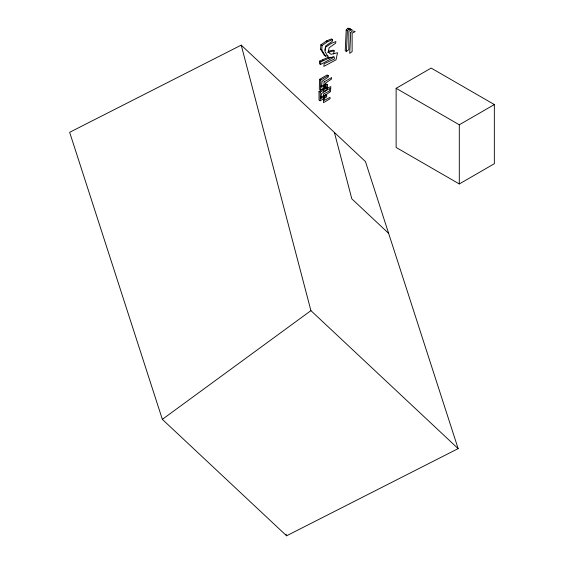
<?xml version="1.0" encoding="UTF-8"?>
<svg xmlns="http://www.w3.org/2000/svg" width="564" height="564" viewBox="0 0 564 564"><rect width="100%" height="100%" fill="white"/><g stroke="black" fill="none" stroke-linecap="round" stroke-linejoin="round"><path stroke-width="0.85" d="M327.296 88.865L327.522 84.706L321.438 87.279L322.114 81.272L328.199 77.141L328.333 75.661L327.134 74.97L319.569 79.334L319.294 89.161L320.493 89.852L326.577 86.504L326.168 89.077M320.493 89.852L320.768 80.025L328.333 75.661M346.211 29.97L345.224 50.753L346.423 51.444L348.827 49.674L348.827 31.231L351.894 29.716L347.96 28.2L346.211 29.97L347.41 30.66L346.423 51.444M327.888 55.66L325.569 56.132L324.378 55.441L320.592 49.195L320.86 44.831L326.535 40.932L331.399 38.902L332.598 39.593L332.323 41.306L325.844 45.832L324.899 50.281M325.569 56.132L321.79 49.886L322.058 45.522L327.733 41.623L332.598 39.593M328.403 57.168L319.647 61.131L319.379 63.781L320.571 64.472L332.732 57.923L333.063 56.344M320.571 64.472L320.846 61.821L331.11 57.14M325.245 86.666L324.97 88.386L319.027 91.347L319.027 100.082L320.225 100.773L326.711 96.874L326.711 95.471L325.513 94.78L320.43 97.438M333.557 53.982L334.219 50.823L333.021 50.133L328.156 51.303M347.41 30.66L349.158 28.891L351.894 29.716M162.347 419.355L310.926 310.637L241.216 45.127L69.654 132.307L162.347 419.355L286.59 535.8L458.144 448.62L365.451 161.572L241.216 45.127M327.247 89.697L321.438 93.673L320.902 98.51L326.711 95.471M396.125 88.315L431.171 68.082L494.346 104.559L494.346 163.715L459.3 183.949L396.125 147.472L396.125 88.315L459.3 124.792L494.346 104.559M319.027 91.347L320.225 92.038L323.94 90.184M349.165 29.779L350.695 29.025M321.001 86.271L326.323 84.015L327.522 84.706M327.733 52.389L334.219 50.823M347.96 28.2L349.158 28.891M326.535 40.932L327.733 41.623M320.86 44.831L322.058 45.522M320.592 49.195L321.79 49.886M322.347 60.038L323.546 60.729M319.647 61.131L320.846 61.821M319.569 79.334L320.768 80.025M388.624 233.334L351.823 198.838L334.396 132.462M310.926 310.637L458.144 448.62M286.047 534.129L286.59 535.8M459.3 124.792L459.3 183.949M320.225 92.038L320.225 100.773M324.067 81.935L323.792 91.763L329.877 88.407L329.468 90.98L323.524 93.941L323.524 102.676L330.01 98.778L330.01 97.375L324.201 100.42L324.737 95.584L330.546 91.601L330.821 86.609L324.737 89.182L325.414 83.183L331.498 79.045L331.632 77.564L324.067 81.935M350.709 32.564L349.722 53.354L352.126 51.585L352.126 33.135L355.193 31.619L352.458 30.794L350.709 32.564M325.357 47.425L325.09 51.796L328.868 58.036L334.276 56.943L334.41 59.051L324.145 63.725L323.87 66.383L336.031 59.826L337.519 52.734L331.033 54.292L328.199 52.184L329.143 47.736L335.629 43.216L335.897 41.496L331.033 43.527L325.357 47.425"/></g></svg>
